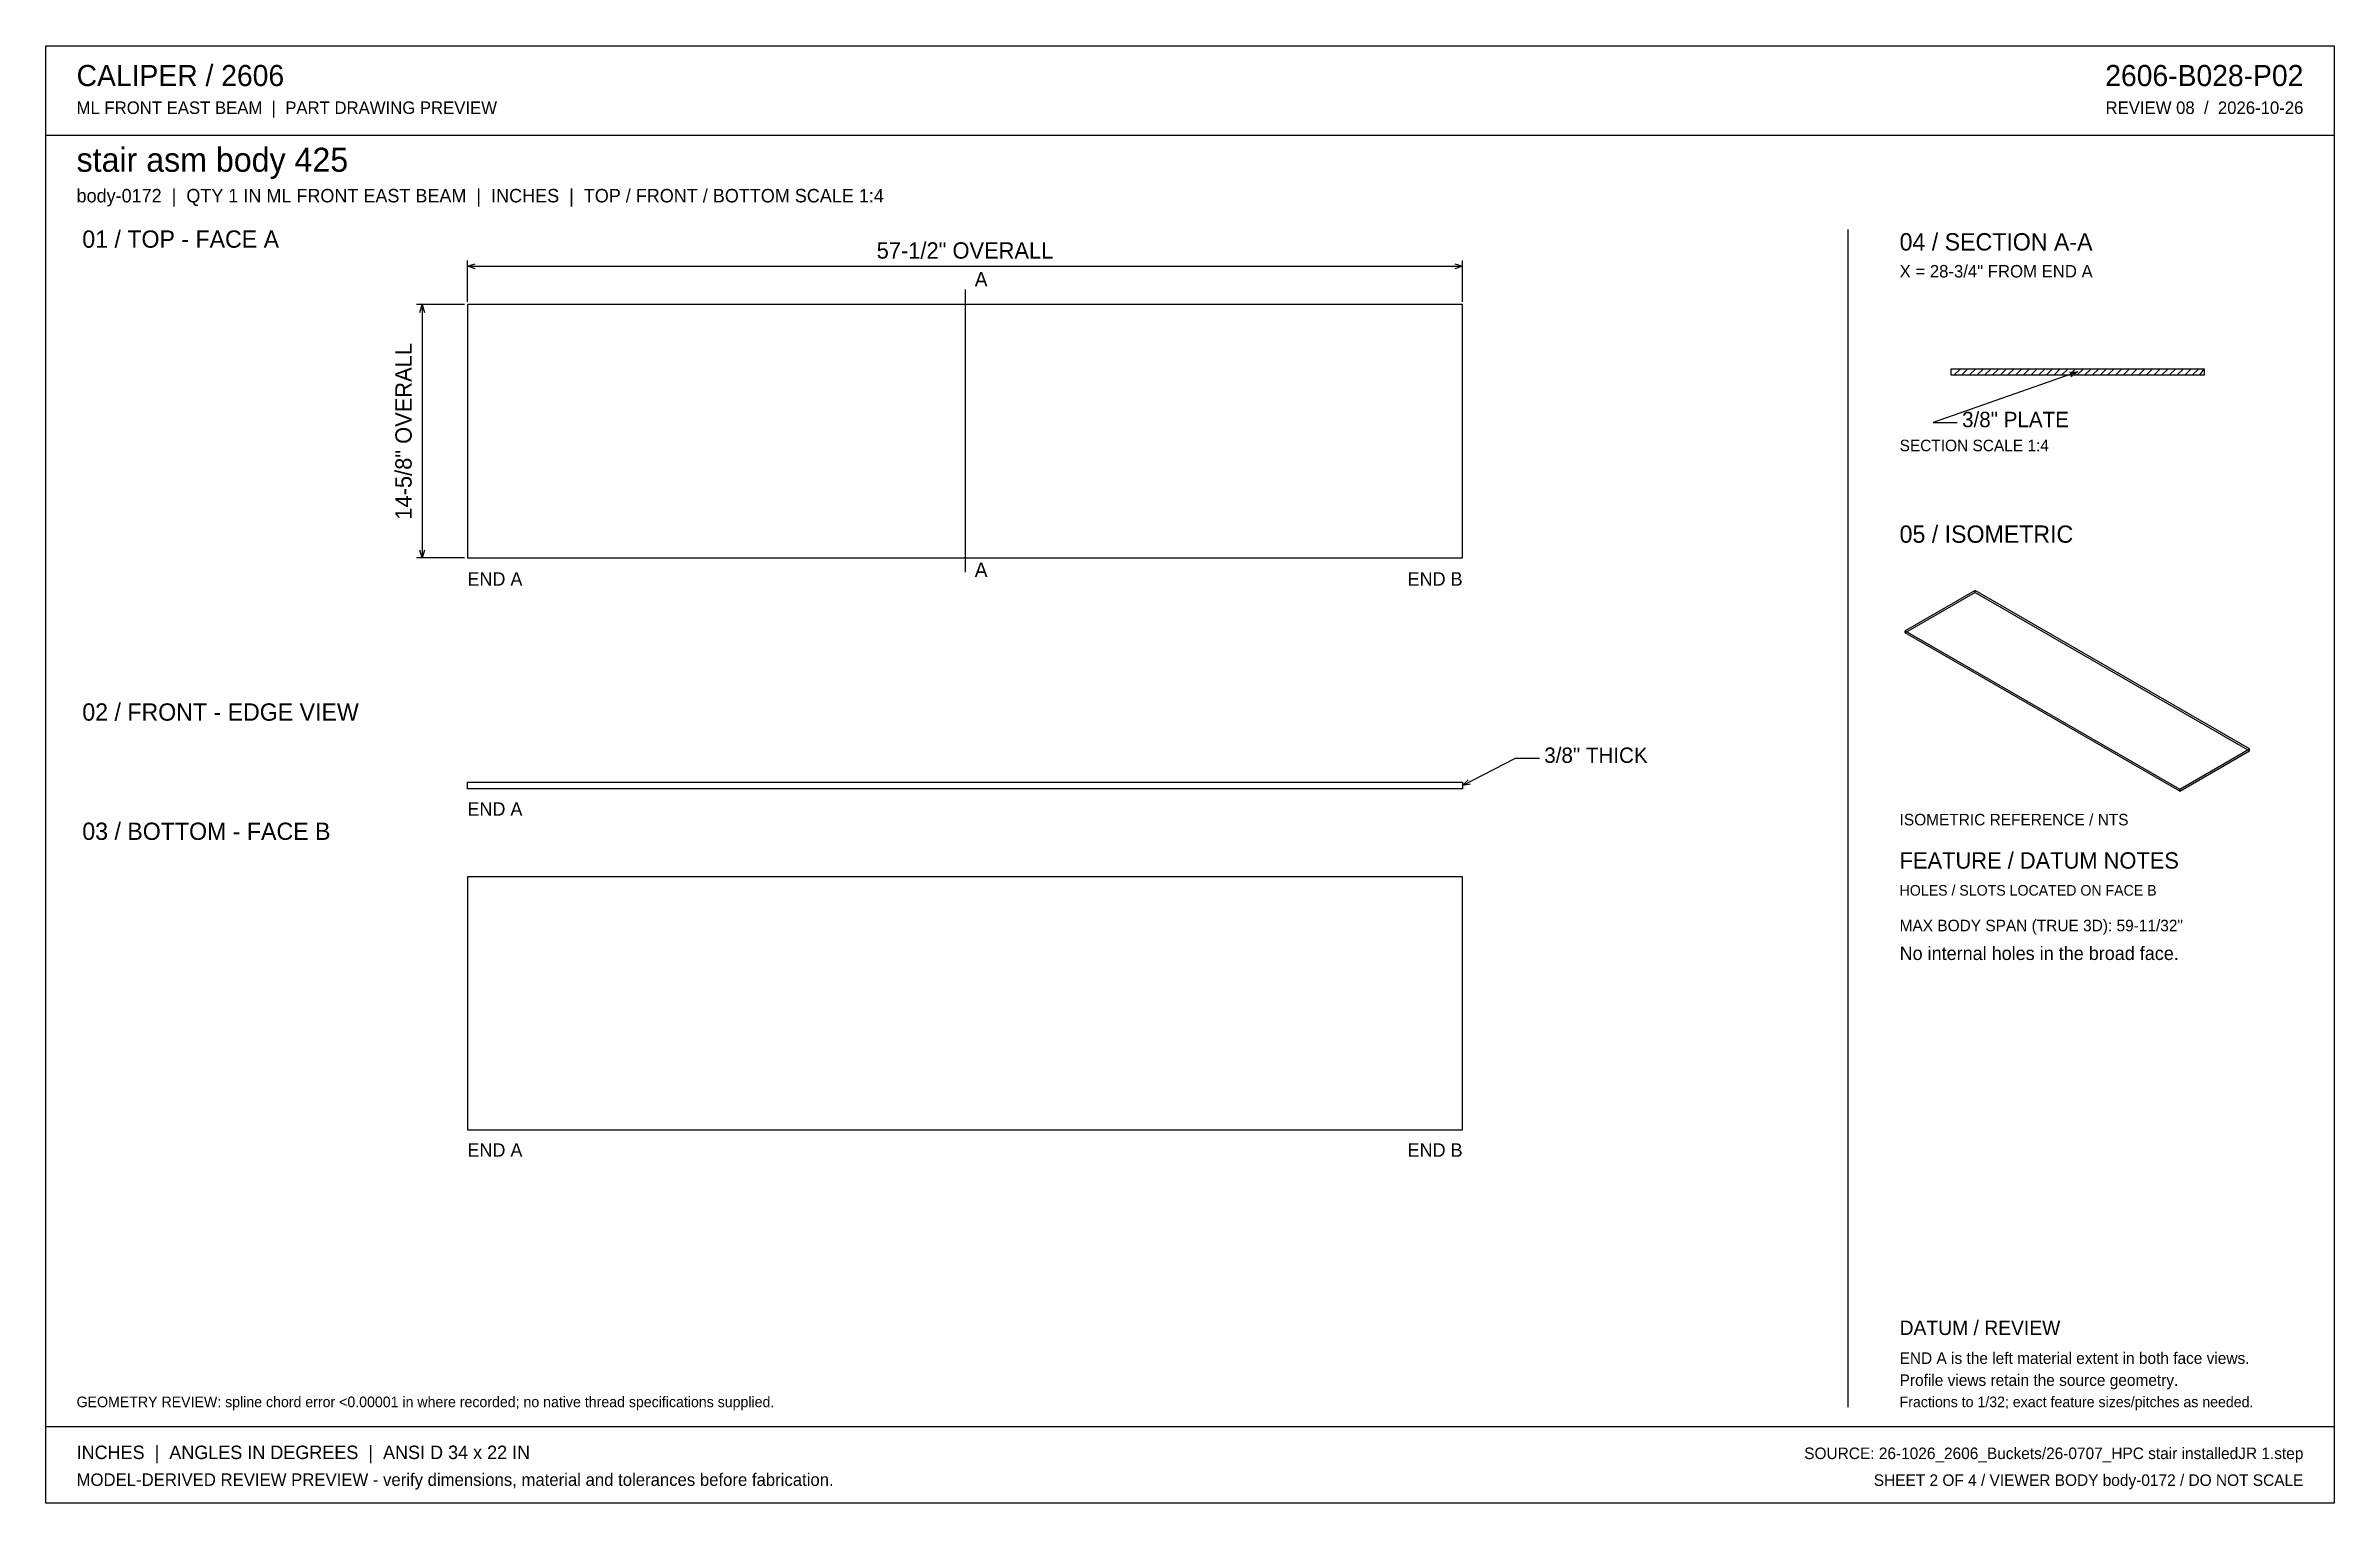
# Model space of a CAD drawing. Header units: inches. Extents: x 2 to 134, y 2 to 86.
import ezdxf
from ezdxf.enums import TextEntityAlignment as Align

# ---------------------------------------------------------------- set-up
doc = ezdxf.new("R2010")
doc.units = ezdxf.units.IN
doc.header["$MEASUREMENT"] = 0

msp = doc.modelspace()

# ---------------------------------------------------------------- linework, layer by layer
at = {"layer": 'ANNOTATION'}
for p, q in [((26.25, 71.31), (26.25, 73.7)), ((26.25, 73.37), (26.69, 73.51)), ((26.25, 73.37), (83.75, 73.37)), ((26.69, 73.23), (26.25, 73.37)), ((83.31, 73.51), (83.75, 73.37)), ((83.75, 73.37), (83.31, 73.23)), ((83.75, 71.31), (83.75, 73.7)), ((55, 72.03), (55, 55.69)), ((26.08, 71.15), (23.31, 71.15)), ((23.5, 70.7), (23.64, 71.15)), ((23.64, 71.15), (23.64, 56.52)), ((23.64, 71.15), (23.78, 70.7)), ((119.28, 67.26), (110.94, 64.35)), ((118.81, 67.24), (119.28, 67.26)), ((119.28, 67.26), (118.9, 66.98)), ((110.94, 64.35), (112.33, 64.35)), ((23.64, 56.52), (23.5, 56.97)), ((23.78, 56.97), (23.64, 56.52)), ((26.08, 56.52), (23.31, 56.52)), ((83.75, 43.37), (86.81, 44.94)), ((83.75, 43.37), (84.08, 43.7)), ((86.81, 44.94), (88.19, 44.94)), ((84.21, 43.45), (83.75, 43.37))]:
    msp.add_line(p, q, dxfattribs=at)
at = {"layer": 'OUTLINE'}
for p, q in [((1.89, 86.11), (134.11, 86.11)), ((1.89, 1.89), (1.89, 86.11)), ((134.11, 86.11), (134.11, 1.89)), ((1.89, 80.94), (134.11, 80.94)), ((106, 75.5), (106, 7.44)), ((83.75, 71.15), (26.25, 71.15)), ((26.25, 71.15), (26.25, 56.52)), ((83.75, 56.52), (83.75, 71.15)), ((111.97, 67.44), (126.59, 67.44)), ((111.97, 67.07), (111.97, 67.44)), ((112.13, 67.07), (112.51, 67.44)), ((112.58, 67.07), (112.95, 67.44)), ((113.02, 67.07), (113.4, 67.44)), ((113.47, 67.07), (113.84, 67.44)), ((113.91, 67.07), (114.28, 67.44)), ((114.35, 67.07), (114.73, 67.44)), ((114.8, 67.07), (115.17, 67.44)), ((115.24, 67.07), (115.62, 67.44)), ((115.69, 67.07), (116.06, 67.44)), ((116.13, 67.07), (116.51, 67.44)), ((116.58, 67.07), (116.95, 67.44)), ((117.02, 67.07), (117.4, 67.44)), ((117.47, 67.07), (117.84, 67.44)), ((117.91, 67.07), (118.28, 67.44)), ((118.35, 67.07), (118.73, 67.44)), ((118.8, 67.07), (119.17, 67.44)), ((119.24, 67.07), (119.62, 67.44)), ((119.69, 67.07), (120.06, 67.44)), ((120.13, 67.07), (120.51, 67.44)), ((120.58, 67.07), (120.95, 67.44)), ((121.02, 67.07), (121.4, 67.44)), ((121.47, 67.07), (121.84, 67.44)), ((121.91, 67.07), (122.28, 67.44)), ((122.35, 67.07), (122.73, 67.44)), ((122.8, 67.07), (123.17, 67.44)), ((123.24, 67.07), (123.62, 67.44)), ((123.69, 67.07), (124.06, 67.44)), ((124.13, 67.07), (124.51, 67.44)), ((124.58, 67.07), (124.95, 67.44)), ((125.02, 67.07), (125.4, 67.44)), ((125.47, 67.07), (125.84, 67.44)), ((125.91, 67.07), (126.28, 67.44)), ((126.35, 67.07), (126.59, 67.44)), ((126.59, 67.44), (126.59, 67.07)), ((126.59, 67.07), (111.97, 67.07)), ((26.25, 56.52), (83.75, 56.52)), ((113.37, 54.63), (109.33, 52.31)), ((113.37, 54.52), (109.33, 52.19)), ((113.37, 54.52), (113.37, 54.63)), ((129.22, 45.48), (113.37, 54.63)), ((113.37, 54.52), (129.22, 45.36)), ((109.33, 52.31), (125.19, 43.15)), ((109.33, 52.19), (109.33, 52.31)), ((125.19, 43.03), (109.33, 52.19)), ((125.19, 43.15), (129.22, 45.48)), ((125.19, 43.03), (129.22, 45.36)), ((129.22, 45.36), (129.22, 45.48)), ((26.25, 43.56), (83.75, 43.56)), ((26.25, 43.18), (26.25, 43.56)), ((83.75, 43.18), (26.25, 43.18)), ((83.75, 43.56), (83.75, 43.18)), ((125.19, 43.03), (125.19, 43.15)), ((83.75, 38.09), (26.25, 38.09)), ((26.25, 38.09), (26.25, 23.47)), ((83.75, 23.47), (83.75, 38.09)), ((26.25, 23.47), (83.75, 23.47)), ((1.89, 6.33), (134.11, 6.33)), ((134.11, 1.89), (1.89, 1.89))]:
    msp.add_line(p, q, dxfattribs=at)

# ---------------------------------------------------------------- texts
at = {"layer": 'ANNOTATION'}
for s, height, p in [('CALIPER / 2606', 1.2222, (3.67, 83.78)), ('ML FRONT EAST BEAM  |  PART DRAWING PREVIEW', 0.7222, (3.67, 82.17)), ('stair asm body 425', 1.3889, (3.67, 78.83)), ('body-0172  |  QTY 1 IN ML FRONT EAST BEAM  |  INCHES  |  TOP / FRONT / BOTTOM SCALE 1:4', 0.7778, (3.67, 77.06)), ('01 / TOP - FACE A', 1, (4, 74.44)), ('04 / SECTION A-A', 1, (109, 74.28)), ('A', 0.833, (55.56, 72.2)), ('X = 28-3/4" FROM END A', 0.7222, (109, 72.72)), ('3/8" PLATE', 0.889, (112.61, 64.07)), ('SECTION SCALE 1:4', 0.6667, (109, 62.68)), ('05 / ISOMETRIC', 1, (109, 57.39)), ('END A', 0.778, (26.25, 54.91)), ('A', 0.833, (55.56, 55.41)), ('02 / FRONT - EDGE VIEW', 1, (4, 47.11)), ('3/8" THICK', 0.889, (88.47, 44.67)), ('END A', 0.778, (26.25, 41.62)), ('03 / BOTTOM - FACE B', 1, (4, 40.22)), ('ISOMETRIC REFERENCE / NTS', 0.6667, (109, 41.06)), ('FEATURE / DATUM NOTES', 0.9444, (109, 38.56)), ('HOLES / SLOTS LOCATED ON FACE B', 0.6111, (109, 37)), ('MAX BODY SPAN (TRUE 3D): 59-11/32"', 0.6667, (109, 34.94)), ('No internal holes in the broad face.', 0.7778, (109, 33.28)), ('END A', 0.778, (26.25, 21.91)), ('DATUM / REVIEW', 0.8333, (109, 11.61)), ('END A is the left material extent in both face views.', 0.6667, (109, 9.94)), ('Profile views retain the source geometry.', 0.6667, (109, 8.67)), ('GEOMETRY REVIEW: spline chord error <0.00001 in where recorded; no native thread specifications supplied.', 0.61111, (3.67, 7.44)), ('Fractions to 1/32; exact feature sizes/pitches as needed.', 0.6111, (109, 7.44)), ('INCHES  |  ANGLES IN DEGREES  |  ANSI D 34 x 22 IN', 0.7778, (3.67, 4.44)), ('MODEL-DERIVED REVIEW PREVIEW - verify dimensions, material and tolerances before fabrication.', 0.7222, (3.67, 2.89))]:
    msp.add_text(s, height=height, dxfattribs=at).set_placement(p)
for s, height, p in [('2606-B028-P02', 1.2222, (132.33, 83.78)), ('REVIEW 08  /  2026-10-26', 0.7222, (132.33, 82.17)), ('END B', 0.778, (83.75, 54.91)), ('END B', 0.778, (83.75, 21.91)), ('SOURCE: 26-1026_2606_Buckets/26-0707_HPC stair installedJR 1.step', 0.6667, (132.33, 4.44)), ('SHEET 2 OF 4 / VIEWER BODY body-0172 / DO NOT SCALE', 0.6667, (132.33, 2.89))]:
    msp.add_text(s, height=height, dxfattribs=at).set_placement(p, align=Align.RIGHT)
msp.add_text('57-1/2" OVERALL', height=0.9444, dxfattribs=at).set_placement((55, 73.81), align=Align.CENTER)
msp.add_text('14-5/8" OVERALL', height=0.9444, rotation=90, dxfattribs=at).set_placement((23.03, 63.83), align=Align.CENTER)

doc.saveas('drawing.dxf')
